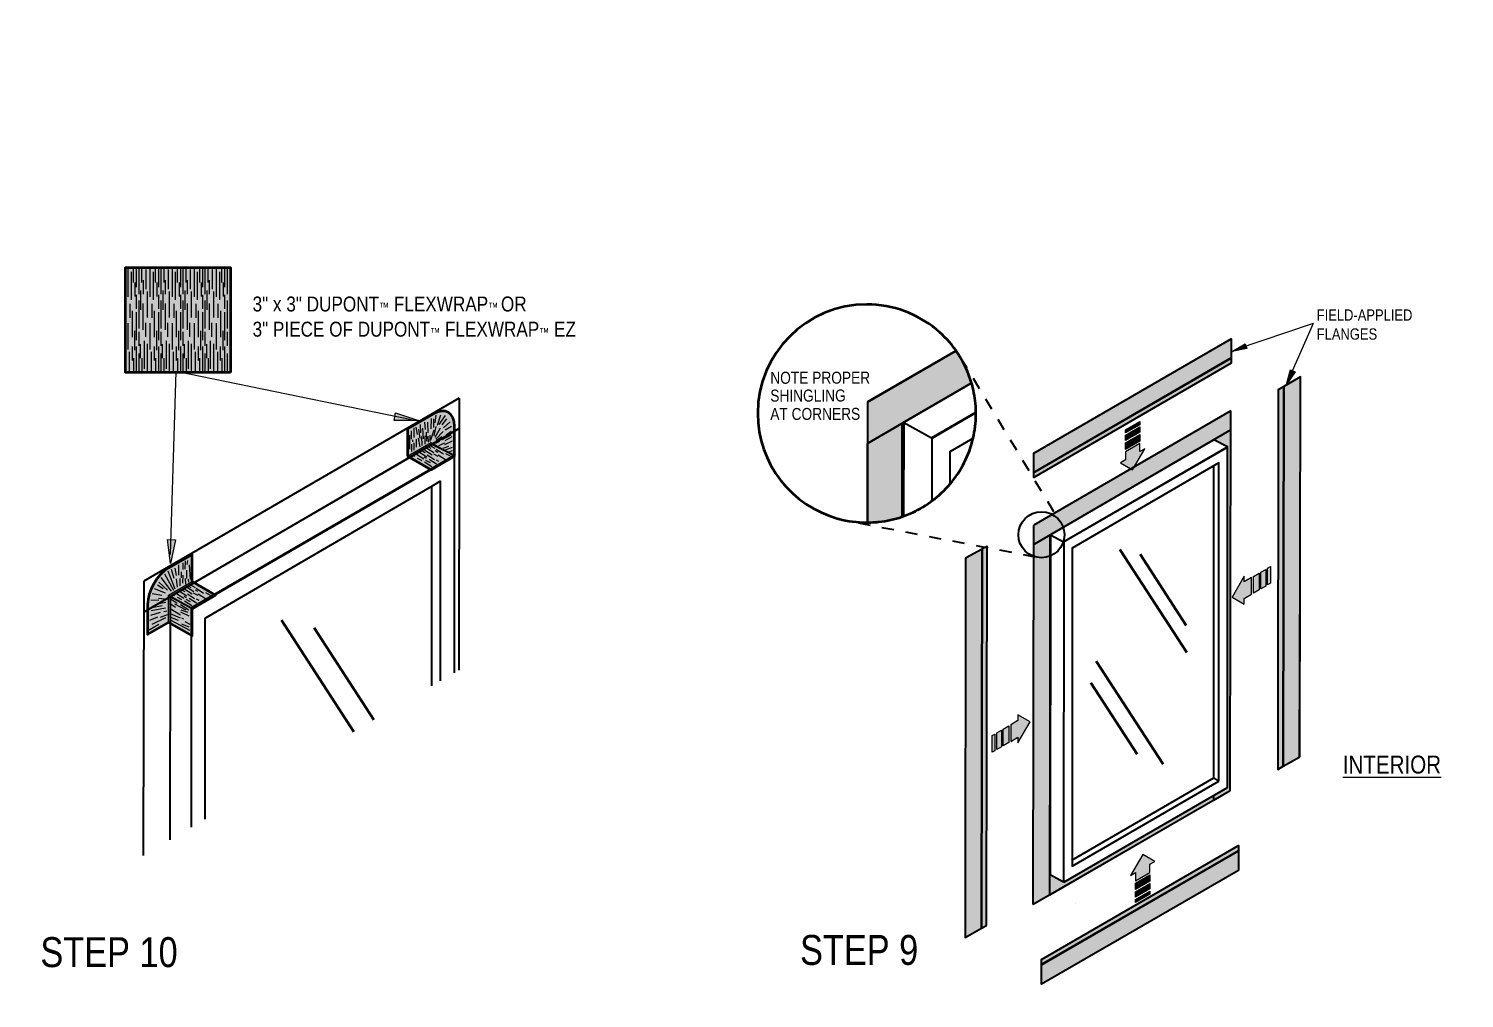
# Model space of a CAD drawing. Header units: inches. Extents: x -20.7 to 76.3, y -55.2 to 19.1.
# Drawn here: x 0.26 to 15.25, y -48.28 to -38.15 of the extents above; entities that cross this region are included whole.
import ezdxf

# ---------------------------------------------------------------- set-up
doc = ezdxf.new("R2010")
doc.units = ezdxf.units.IN
doc.header["$MEASUREMENT"] = 0
doc.linetypes.add('AI-Linetype-81', pattern=[0.250075, 0.125038, -0.125038])
doc.linetypes.add('AI-Linetype-82', pattern=[0.250075, 0.125038, -0.125038])
for name, color, linetype, lineweight in [('.ATI-HATCH', 7, 'Continuous', 0), ('.ATI-TEXT', 7, 'Continuous', 0), ('G-ANNO-TTLB', 7, 'Continuous', 0)]:
    doc.layers.add(name, color=color, linetype=linetype, lineweight=lineweight)

# ---------------------------------------------------------------- blocks, each defined once
blk = doc.blocks.new('Block_446')
at = {"layer": '.ATI-TEXT', "color": 3, "lineweight": 25, "true_color": 0x00ff00}
for points in [[(4.473, -42.496)], [(1.732, -44.082)]]:
    blk.add_lwpolyline(points, dxfattribs=at)
blk = doc.blocks.new('Block_447')
at = {"layer": '.ATI-TEXT', "color": 3, "lineweight": 25, "true_color": 0x00ff00}
for points in [[(1.732, -44.082)], [(1.955, -44.204)]]:
    blk.add_lwpolyline(points, dxfattribs=at)
blk = doc.blocks.new('Block_445')
at = {"layer": '.ATI-TEXT', "color": 3, "lineweight": 25, "true_color": 0x00ff00}
for p, q in [((4.698, -42.621), (1.957, -44.206)), ((4.466, -45.016), (4.466, -42.928))]:
    blk.add_line(p, q, dxfattribs=at)
at = {"layer": '.ATI-TEXT', "color": 252, "lineweight": 35, "true_color": 0x848484}
for p, q in [((3.653, -45.494), (2.897, -44.329)), ((3.862, -45.371), (3.238, -44.408))]:
    blk.add_line(p, q, dxfattribs=at)
at = {"layer": '.ATI-TEXT', "color": 3, "lineweight": 25, "true_color": 0x00ff00}
for points in [[(4.7, -42.614), (4.7, -42.618), (4.7, -42.618), (4.7, -44.879)], [(2.1, -46.407), (2.1, -44.308), (4.466, -42.928), (4.555, -42.876), (4.555, -44.964)], [(1.546, -44.206)], [(1.736, -46.62), (1.739, -44.363), (1.74, -44.264), (1.74, -44.208), (1.74, -44.157), (1.74, -44.087)], [(1.958, -46.49), (1.959, -44.49), (1.959, -44.206), (1.959, -44.206)]]:
    blk.add_lwpolyline(points, dxfattribs=at)
at = {"layer": '.ATI-TEXT'}
for name in ['Block_446', 'Block_447']:
    blk.add_blockref(name, (0, 0), dxfattribs=at)
blk = doc.blocks.new('Block_448')
at = {"layer": '.ATI-TEXT', "color": 3, "lineweight": 25, "true_color": 0x00ff00}
for points in [[(4.288, -42.612)], [(1.74, -44.087)]]:
    blk.add_lwpolyline(points, dxfattribs=at)
blk = doc.blocks.new('Block_449')
at = {"layer": '.ATI-TEXT', "char_height": 0.2, "attachment_point": 7}
for s, insert in [('\\C18;\\c0;\\FArial Narrow|b0|i0|c1;\\H0.156297;\\W1.000000;3" x 3" DUPONT\\H0.091121;™\\H0.156297; FLEXWRAP\\H0.091121;™ \\H0.156297;OR ', (2.596, -41.107)), ('\\C18;\\c0;\\FArial Narrow|b0|i0|c1;\\H0.156297;\\W1.000000;3" PIECE OF DUPONT\\H0.091121;™\\H0.156297; FLEXWRAP\\H0.091121;™\\H0.156297; EZ', (2.596, -41.37))]:
    blk.add_mtext(s, dxfattribs=dict(at, insert=insert))
blk = doc.blocks.new('Block_450')
at = {"layer": '.ATI-TEXT', "true_color": 0xe6e6e6, "transparency": 33554687}
h = blk.add_hatch(color=254, dxfattribs=at)
h.dxf.hatch_style = 2
edge = h.paths.add_edge_path()
edge.add_spline(control_points=[(1.965, -43.642), (1.965, -43.642), (1.965, -43.926), (1.965, -43.926), (1.965, -43.926), (1.719, -44.068), (1.719, -44.068), (1.719, -44.068), (1.719, -44.352), (1.719, -44.352), (1.719, -44.352), (1.5, -44.478), (1.5, -44.478), (1.5, -44.478), (1.5, -44.165), (1.5, -44.165), (1.5, -44.025), (1.598, -43.854), (1.72, -43.784), (1.72, -43.784), (1.965, -43.642), (1.965, -43.642)], knot_values=[0, 0, 0, 0, 1, 1, 1, 2, 2, 2, 3, 3, 3, 4, 4, 4, 5, 5, 5, 6, 6, 6, 7, 7, 7, 7], degree=3, periodic=0)
h = blk.add_hatch(color=254, dxfattribs=at)
h.dxf.hatch_style = 2
h.paths.add_polyline_path([(2.21, -44.068), (1.965, -44.21), (1.719, -44.068), (1.965, -43.926)])
h = blk.add_hatch(color=254, dxfattribs=at)
h.dxf.hatch_style = 2
h.paths.add_polyline_path([(1.965, -44.21), (1.965, -44.493), (1.719, -44.351), (1.719, -44.068)])
at = {"layer": '.ATI-TEXT', "color": 250, "lineweight": 9, "true_color": 0x231f20}
for p, q in [((1.824, -43.75), (1.824, -43.858)), ((1.867, -43.73), (1.867, -43.801)), ((1.893, -43.71), (1.889, -43.795)), ((1.917, -43.706), (1.911, -43.746)), ((1.934, -43.75), (1.944, -43.901)), ((1.639, -43.885), (1.745, -44.027)), ((1.677, -43.846), (1.769, -44.015)), ((1.712, -43.813), (1.785, -44.003)), ((1.745, -43.797), (1.773, -43.889)), ((1.783, -43.787), (1.799, -43.862)), ((1.799, -43.897), (1.81, -43.984)), ((1.838, -43.895), (1.838, -43.972)), ((1.85, -43.824), (1.85, -43.887)), ((1.869, -43.858), (1.865, -43.944)), ((1.893, -43.893), (1.895, -43.952)), ((1.907, -43.807), (1.907, -43.895)), ((1.924, -43.901), (1.928, -43.933)), ((1.549, -44.051), (1.647, -44.068)), ((1.57, -43.999), (1.684, -44.043)), ((1.604, -43.96), (1.663, -43.999)), ((1.619, -43.931), (1.708, -44.017)), ((1.785, -44.074), (1.759, -44.06)), ((1.879, -44.102), (1.802, -44.053)), ((1.911, -44.078), (1.834, -44.029)), ((1.893, -44.033), (1.846, -44.007)), ((1.966, -44.058), (1.889, -44.009)), ((1.983, -44.033), (1.907, -43.984)), ((1.991, -44.106), (1.915, -44.056)), ((1.956, -43.99), (1.93, -43.976)), ((1.999, -43.99), (1.952, -43.964)), ((2.029, -44.072), (1.981, -44.047)), ((2.025, -44.029), (1.999, -44.015)), ((2.084, -44.049), (2.007, -43.999)), ((2.105, -44.106), (2.029, -44.056)), ((2.157, -44.07), (2.109, -44.045)), ((1.533, -44.121), (1.619, -44.117)), ((1.537, -44.228), (1.686, -44.2)), ((1.545, -44.198), (1.651, -44.176)), ((1.614, -44.098), (1.678, -44.106)), ((1.618, -44.155), (1.69, -44.141)), ((1.736, -44.155), (1.793, -44.192)), ((1.736, -44.206), (1.844, -44.273)), ((1.745, -44.11), (1.81, -44.151)), ((1.781, -44.159), (1.899, -44.22)), ((1.859, -44.117), (1.812, -44.092)), ((1.842, -44.167), (1.932, -44.22)), ((1.907, -44.094), (1.881, -44.08)), ((1.962, -44.18), (1.885, -44.131)), ((1.948, -44.139), (1.901, -44.114)), ((2.011, -44.153), (1.934, -44.104)), ((2.037, -44.123), (2.011, -44.11)), ((1.523, -44.328), (1.608, -44.293)), ((1.535, -44.275), (1.633, -44.245)), ((1.549, -44.369), (1.69, -44.3)), ((1.633, -44.296), (1.708, -44.269)), ((1.669, -44.237), (1.7, -44.23)), ((1.734, -44.261), (1.84, -44.304)), ((1.741, -44.328), (1.938, -44.432)), ((1.822, -44.332), (1.743, -44.3)), ((1.842, -44.241), (1.932, -44.283)), ((1.846, -44.22), (1.92, -44.247)), ((1.854, -44.304), (1.875, -44.314)), ((1.889, -44.344), (1.942, -44.369)), ((1.517, -44.43), (1.619, -44.369)), ((1.934, -44.401), (1.856, -44.371))]:
    blk.add_line(p, q, dxfattribs=at)
at = {"layer": '.ATI-TEXT', "color": 250, "lineweight": 18, "true_color": 0x231f20}
for points in [[(2.21, -44.068), (1.965, -44.21), (1.719, -44.068), (1.965, -43.926)], [(1.965, -44.21), (1.965, -44.493), (1.719, -44.351), (1.719, -44.068)]]:
    blk.add_lwpolyline(points, close=True, dxfattribs=at)
blk.add_open_spline([(1.965, -43.642), (1.965, -43.642), (1.965, -43.926), (1.965, -43.926), (1.965, -43.926), (1.719, -44.068), (1.719, -44.068), (1.719, -44.068), (1.719, -44.352), (1.719, -44.352), (1.719, -44.352), (1.5, -44.478), (1.5, -44.478), (1.5, -44.478), (1.5, -44.165), (1.5, -44.165), (1.5, -44.025), (1.598, -43.854), (1.72, -43.784), (1.72, -43.784), (1.965, -43.642), (1.965, -43.642)], degree=3, knots=[0, 0, 0, 0, 1, 1, 1, 2, 2, 2, 3, 3, 3, 4, 4, 4, 5, 5, 5, 6, 6, 6, 7, 7, 7, 7], dxfattribs=at)
at = {"layer": '.ATI-TEXT', "color": 250, "lineweight": 35, "true_color": 0x231f20}
blk.add_open_spline([(1.719, -44.352), (1.719, -44.352), (1.5, -44.478), (1.5, -44.478), (1.5, -44.478), (1.5, -44.165), (1.5, -44.165), (1.5, -44.025), (1.598, -43.854), (1.72, -43.784), (1.72, -43.784), (1.965, -43.642), (1.965, -43.642), (1.965, -43.642), (1.965, -43.926), (1.965, -43.926), (1.965, -43.926), (2.21, -44.068), (2.21, -44.068), (2.21, -44.068), (1.965, -44.21), (1.965, -44.21), (1.965, -44.21), (1.965, -44.493), (1.965, -44.493), (1.965, -44.493), (1.719, -44.352), (1.719, -44.352)], degree=3, knots=[0, 0, 0, 0, 1, 1, 1, 2, 2, 2, 3, 3, 3, 4, 4, 4, 5, 5, 5, 6, 6, 6, 7, 7, 7, 8, 8, 8, 9, 9, 9, 9], dxfattribs=at)
blk = doc.blocks.new('Block_451')
at = {"layer": '.ATI-TEXT', "true_color": 0xe6e6e6, "transparency": 33554687}
h = blk.add_hatch(color=254, dxfattribs=at)
h.dxf.hatch_style = 2
edge = h.paths.add_edge_path()
edge.add_spline(control_points=[(4.46, -42.473), (4.46, -42.473), (4.215, -42.615), (4.215, -42.615), (4.215, -42.615), (4.215, -42.331), (4.215, -42.331), (4.215, -42.331), (4.485, -42.175), (4.485, -42.175), (4.607, -42.105), (4.705, -42.162), (4.705, -42.302), (4.705, -42.302), (4.705, -42.615), (4.705, -42.615), (4.705, -42.615), (4.46, -42.473), (4.46, -42.473)], knot_values=[0, 0, 0, 0, 1, 1, 1, 2, 2, 2, 3, 3, 3, 4, 4, 4, 5, 5, 5, 6, 6, 6, 6], degree=3, periodic=0)
h = blk.add_hatch(color=254, dxfattribs=at)
h.dxf.hatch_style = 2
h.paths.add_polyline_path([(4.706, -42.615), (4.46, -42.757), (4.215, -42.615), (4.46, -42.473)])
at = {"layer": '.ATI-TEXT', "color": 250, "lineweight": 9, "true_color": 0x231f20}
for p, q in [((4.392, -42.261), (4.397, -42.336)), ((4.424, -42.262), (4.426, -42.374)), ((4.462, -42.224), (4.458, -42.332)), ((4.508, -42.188), (4.499, -42.269)), ((4.557, -42.186), (4.524, -42.294)), ((4.607, -42.192), (4.541, -42.284)), ((4.62, -42.226), (4.573, -42.29)), ((4.66, -42.258), (4.59, -42.321)), ((4.235, -42.397), (4.235, -42.542)), ((4.255, -42.439), (4.255, -42.352)), ((4.279, -42.321), (4.279, -42.42)), ((4.301, -42.312), (4.316, -42.391)), ((4.329, -42.335), (4.342, -42.433)), ((4.347, -42.286), (4.349, -42.374)), ((4.358, -42.412), (4.364, -42.506)), ((4.371, -42.325), (4.378, -42.435)), ((4.393, -42.404), (4.395, -42.491)), ((4.408, -42.366), (4.413, -42.46)), ((4.425, -42.407), (4.429, -42.47)), ((4.445, -42.395), (4.445, -42.462)), ((4.487, -42.346), (4.454, -42.449)), ((4.511, -42.306), (4.488, -42.404)), ((4.554, -42.325), (4.498, -42.422)), ((4.585, -42.358), (4.508, -42.437)), ((4.573, -42.415), (4.513, -42.456)), ((4.665, -42.397), (4.567, -42.448)), ((4.674, -42.307), (4.607, -42.346)), ((4.607, -42.452), (4.68, -42.411)), ((4.668, -42.358), (4.616, -42.398)), ((4.256, -42.491), (4.256, -42.567)), ((4.267, -42.445), (4.267, -42.468)), ((4.281, -42.477), (4.281, -42.553)), ((4.304, -42.439), (4.304, -42.523)), ((4.325, -42.429), (4.341, -42.518)), ((4.398, -42.58), (4.351, -42.554)), ((4.471, -42.606), (4.394, -42.556)), ((4.489, -42.58), (4.412, -42.531)), ((4.461, -42.537), (4.436, -42.523)), ((4.504, -42.537), (4.457, -42.511)), ((4.53, -42.576), (4.504, -42.562)), ((4.548, -42.464), (4.505, -42.482)), ((4.589, -42.596), (4.512, -42.547)), ((4.54, -42.506), (4.604, -42.478)), ((4.643, -42.516), (4.583, -42.536)), ((4.68, -42.461), (4.6, -42.499)), ((4.681, -42.526), (4.606, -42.555)), ((4.681, -42.561), (4.64, -42.574)), ((4.29, -42.621), (4.264, -42.608)), ((4.384, -42.649), (4.308, -42.6)), ((4.365, -42.665), (4.318, -42.639)), ((4.416, -42.625), (4.339, -42.576)), ((4.412, -42.641), (4.386, -42.627)), ((4.467, -42.728), (4.39, -42.678)), ((4.453, -42.686), (4.406, -42.661)), ((4.497, -42.653), (4.42, -42.604)), ((4.516, -42.7), (4.44, -42.651)), ((4.534, -42.619), (4.487, -42.594)), ((4.542, -42.67), (4.516, -42.657)), ((4.611, -42.653), (4.534, -42.604)), ((4.662, -42.617), (4.615, -42.592))]:
    blk.add_line(p, q, dxfattribs=at)
at = {"layer": '.ATI-TEXT', "color": 250, "lineweight": 18, "true_color": 0x231f20}
blk.add_lwpolyline([(4.706, -42.615), (4.46, -42.757), (4.215, -42.615), (4.46, -42.473)], close=True, dxfattribs=at)
blk.add_open_spline([(4.46, -42.473), (4.46, -42.473), (4.215, -42.615), (4.215, -42.615), (4.215, -42.615), (4.215, -42.331), (4.215, -42.331), (4.215, -42.331), (4.485, -42.175), (4.485, -42.175), (4.607, -42.105), (4.705, -42.162), (4.705, -42.302), (4.705, -42.302), (4.705, -42.615), (4.705, -42.615), (4.705, -42.615), (4.46, -42.473), (4.46, -42.473)], degree=3, knots=[0, 0, 0, 0, 1, 1, 1, 2, 2, 2, 3, 3, 3, 4, 4, 4, 5, 5, 5, 6, 6, 6, 6], dxfattribs=at)
at = {"layer": '.ATI-TEXT', "color": 250, "lineweight": 35, "true_color": 0x231f20}
blk.add_open_spline([(4.215, -42.615), (4.215, -42.615), (4.215, -42.331), (4.215, -42.331), (4.215, -42.331), (4.485, -42.175), (4.485, -42.175), (4.607, -42.105), (4.705, -42.162), (4.705, -42.302), (4.705, -42.302), (4.705, -42.615), (4.705, -42.615), (4.705, -42.615), (4.46, -42.757), (4.46, -42.757), (4.46, -42.757), (4.215, -42.615), (4.215, -42.615)], degree=3, knots=[0, 0, 0, 0, 1, 1, 1, 2, 2, 2, 3, 3, 3, 4, 4, 4, 5, 5, 5, 6, 6, 6, 6], dxfattribs=at)
at = {"layer": '.ATI-TEXT', "color": 250, "lineweight": 9, "true_color": 0x231f20}
blk.add_open_spline([(4.484, -42.225), (4.484, -42.23), (4.484, -42.315), (4.484, -42.315)], degree=3, dxfattribs=at)
blk = doc.blocks.new('Block_674')
at = {"layer": '.ATI-HATCH', "color": 3, "lineweight": 25, "true_color": 0x00ff00}
for points in [[(12.634, -42.446)], [(10.922, -43.437)]]:
    blk.add_lwpolyline(points, dxfattribs=at)
blk = doc.blocks.new('Block_675')
at = {"layer": '.ATI-HATCH', "color": 3, "lineweight": 25, "true_color": 0x00ff00}
for points in [[(10.922, -43.437)], [(11.062, -43.513)]]:
    blk.add_lwpolyline(points, dxfattribs=at)
blk = doc.blocks.new('Block_676')
at = {"layer": '.ATI-HATCH', "color": 3, "lineweight": 25, "true_color": 0x00ff00}
for p, q in [((12.63, -45.976), (12.63, -42.716)), ((11.149, -46.835), (12.63, -45.976))]:
    blk.add_line(p, q, dxfattribs=at)
blk = doc.blocks.new('Block_673')
at = {"layer": '.ATI-HATCH', "color": 3, "lineweight": 25, "true_color": 0x00ff00}
for p, q in [((12.774, -42.524), (11.063, -43.514)), ((12.776, -46.072), (12.776, -42.52)), ((10.927, -43.44), (10.922, -46.989)), ((11.064, -43.514), (11.062, -47.066)), ((12.685, -46.01), (12.63, -45.976)), ((11.064, -47.066), (12.776, -46.075)), ((11.062, -47.066), (10.922, -46.989))]:
    blk.add_line(p, q, dxfattribs=at)
at = {"layer": '.ATI-HATCH', "color": 252, "lineweight": 35, "true_color": 0x848484}
for p, q in [((11.649, -43.591), (12.349, -44.668)), ((11.863, -43.641), (12.344, -44.383)), ((11.404, -44.758), (12.103, -45.834)), ((11.349, -44.984), (11.83, -45.727))]:
    blk.add_line(p, q, dxfattribs=at)
at = {"layer": '.ATI-HATCH', "color": 3, "lineweight": 25, "true_color": 0x00ff00}
for points in [[(12.685, -46.01), (12.685, -42.684), (11.152, -43.578), (11.152, -46.898), (12.685, -46.01)], [(10.806, -43.514)], [(11.042, -47.055)]]:
    blk.add_lwpolyline(points, dxfattribs=at)
at = {"layer": '.ATI-HATCH'}
for name in ['Block_674', 'Block_676', 'Block_675']:
    blk.add_blockref(name, (0, 0), dxfattribs=at)
blk = doc.blocks.new('Block_677')
at = {"layer": '.ATI-HATCH', "color": 3, "lineweight": 25, "true_color": 0x00ff00}
for points in [[(12.518, -42.519)], [(10.927, -43.44)]]:
    blk.add_lwpolyline(points, dxfattribs=at)
blk = doc.blocks.new('Block_679')
at = {"layer": '.ATI-HATCH', "color": 18, "lineweight": 0, "true_color": 0x000000}
for points in [[(13.397, -41.201)], [(13.412, -41.787)]]:
    blk.add_lwpolyline(points, dxfattribs=at)
blk = doc.blocks.new('Block_681')
at = {"layer": '.ATI-HATCH', "color": 3, "lineweight": 25, "true_color": 0x00ff00}
for points in [[(9.384, -42.264)], [(9.684, -42.429)]]:
    blk.add_lwpolyline(points, dxfattribs=at)
blk = doc.blocks.new('Block_680')
at = {"layer": '.ATI-HATCH', "color": 3, "lineweight": 25, "true_color": 0x00ff00}
for p, q in [((10.148, -42.165), (9.687, -42.432)), ((9.394, -42.271), (9.393, -43.243)), ((9.689, -42.432), (9.689, -43.084))]:
    blk.add_line(p, q, dxfattribs=at)
for points in [[(9.384, -42.264)], [(9.134, -42.432)], [(9.878, -42.906), (9.878, -42.568), (10.118, -42.428)]]:
    blk.add_lwpolyline(points, dxfattribs=at)
at = {"layer": '.ATI-HATCH'}
blk.add_blockref('Block_681', (0, 0), dxfattribs=at)
blk = doc.blocks.new('Block_682')
at = {"layer": '.ATI-HATCH', "char_height": 0.2, "attachment_point": 7, "rotation": 0.1123}
for s, insert in [('\\C18;\\c0;\\FArial Narrow|b0|i0|c1;\\H0.125037;\\W0.999992;NOTE PROPER', (8.001, -41.862)), ('\\C18;\\c0;\\FArial Narrow|b0|i0|c1;\\H0.125037;\\W0.999992;SHINGLING', (8.001, -42.048)), ('\\C18;\\c0;\\FArial Narrow|b0|i0|c1;\\H0.125037;\\W0.999992;AT CORNERS', (8.001, -42.24))]:
    blk.add_mtext(s, dxfattribs=dict(at, insert=insert))
blk = doc.blocks.new('Block_683')
at = {"layer": '.ATI-HATCH', "true_color": 0x000000, "transparency": 33554687}
h = blk.add_hatch(color=18, dxfattribs=at)
h.dxf.hatch_style = 2
h.paths.add_polyline_path([(11.965, -46.965), (11.965, -46.879), (12.016, -46.849), (11.889, -46.776), (11.762, -46.995), (11.814, -46.966), (11.814, -47.052)])
h = blk.add_hatch(color=18, dxfattribs=at)
h.dxf.hatch_style = 2
h.paths.add_polyline_path([(11.965, -47.056), (11.814, -47.143), (11.814, -47.075), (11.965, -46.988)])
h = blk.add_hatch(color=18, dxfattribs=at)
h.dxf.hatch_style = 2
h.paths.add_polyline_path([(11.965, -47.136), (11.814, -47.223), (11.814, -47.166), (11.965, -47.079)])
h = blk.add_hatch(color=18, dxfattribs=at)
h.dxf.hatch_style = 2
h.paths.add_polyline_path([(11.965, -47.192), (11.814, -47.279), (11.814, -47.246), (11.965, -47.159)])
at = {"layer": '.ATI-HATCH'}
for points in [[(11.965, -46.965), (11.965, -46.879), (12.016, -46.849), (11.889, -46.776), (11.762, -46.995), (11.814, -46.966), (11.814, -47.052)], [(11.965, -47.056), (11.814, -47.143), (11.814, -47.075), (11.965, -46.988)], [(11.965, -47.136), (11.814, -47.223), (11.814, -47.166), (11.965, -47.079)], [(11.965, -47.192), (11.814, -47.279), (11.814, -47.246), (11.965, -47.159)]]:
    blk.add_lwpolyline(points, close=True, dxfattribs=at)
blk = doc.blocks.new('Block_684')
at = {"layer": '.ATI-HATCH', "true_color": 0x000000, "transparency": 33554687}
h = blk.add_hatch(color=18, dxfattribs=at)
h.dxf.hatch_style = 2
h.paths.add_polyline_path([(13.025, -43.884), (12.95, -43.927), (12.95, -43.868), (12.823, -44.087), (12.95, -44.161), (12.95, -44.101), (13.024, -44.058)])
h = blk.add_hatch(color=18, dxfattribs=at)
h.dxf.hatch_style = 2
h.paths.add_polyline_path([(13.104, -43.838), (13.104, -44.012), (13.045, -44.047), (13.045, -43.873)])
h = blk.add_hatch(color=18, dxfattribs=at)
h.dxf.hatch_style = 2
h.paths.add_polyline_path([(13.173, -43.799), (13.173, -43.973), (13.124, -44.001), (13.124, -43.827)])
h = blk.add_hatch(color=18, dxfattribs=at)
h.dxf.hatch_style = 2
h.paths.add_polyline_path([(13.222, -43.77), (13.222, -43.944), (13.193, -43.961), (13.193, -43.787)])
at = {"layer": '.ATI-HATCH'}
for points in [[(13.025, -43.884), (12.95, -43.927), (12.95, -43.868), (12.823, -44.087), (12.95, -44.161), (12.95, -44.101), (13.024, -44.058)], [(13.104, -43.838), (13.104, -44.012), (13.045, -44.047), (13.045, -43.873)], [(13.173, -43.799), (13.173, -43.973), (13.124, -44.001), (13.124, -43.827)], [(13.222, -43.77), (13.222, -43.944), (13.193, -43.961), (13.193, -43.787)]]:
    blk.add_lwpolyline(points, close=True, dxfattribs=at)
blk = doc.blocks.new('Block_685')
at = {"layer": '.ATI-HATCH', "true_color": 0x000000, "transparency": 33554687}
h = blk.add_hatch(color=18, dxfattribs=at)
h.dxf.hatch_style = 2
h.paths.add_polyline_path([(11.709, -42.341), (11.86, -42.254), (11.86, -42.287), (11.709, -42.374)])
h = blk.add_hatch(color=18, dxfattribs=at)
h.dxf.hatch_style = 2
h.paths.add_polyline_path([(11.709, -42.398), (11.86, -42.311), (11.86, -42.367), (11.709, -42.454)])
h = blk.add_hatch(color=18, dxfattribs=at)
h.dxf.hatch_style = 2
h.paths.add_polyline_path([(11.709, -42.478), (11.86, -42.391), (11.86, -42.459), (11.709, -42.546)])
h = blk.add_hatch(color=18, dxfattribs=at)
h.dxf.hatch_style = 2
h.paths.add_polyline_path([(11.709, -42.569), (11.709, -42.655), (11.657, -42.685), (11.784, -42.758), (11.911, -42.538), (11.86, -42.568), (11.86, -42.482)])
at = {"layer": '.ATI-HATCH'}
for points in [[(11.709, -42.341), (11.86, -42.254), (11.86, -42.287), (11.709, -42.374)], [(11.709, -42.398), (11.86, -42.311), (11.86, -42.367), (11.709, -42.454)], [(11.709, -42.478), (11.86, -42.391), (11.86, -42.459), (11.709, -42.546)], [(11.709, -42.569), (11.709, -42.655), (11.657, -42.685), (11.784, -42.758), (11.911, -42.538), (11.86, -42.568), (11.86, -42.482)]]:
    blk.add_lwpolyline(points, close=True, dxfattribs=at)
blk = doc.blocks.new('Block_686')
at = {"layer": '.ATI-HATCH', "true_color": 0x000000, "transparency": 33554687}
h = blk.add_hatch(color=18, dxfattribs=at)
h.dxf.hatch_style = 2
h.paths.add_polyline_path([(10.513, -45.595), (10.587, -45.552), (10.587, -45.611), (10.714, -45.391), (10.587, -45.318), (10.587, -45.378), (10.513, -45.421)])
h = blk.add_hatch(color=18, dxfattribs=at)
h.dxf.hatch_style = 2
h.paths.add_polyline_path([(10.316, -45.709), (10.316, -45.535), (10.345, -45.518), (10.345, -45.692)])
h = blk.add_hatch(color=18, dxfattribs=at)
h.dxf.hatch_style = 2
h.paths.add_polyline_path([(10.365, -45.68), (10.365, -45.506), (10.414, -45.478), (10.414, -45.652)])
h = blk.add_hatch(color=18, dxfattribs=at)
h.dxf.hatch_style = 2
h.paths.add_polyline_path([(10.434, -45.64), (10.434, -45.466), (10.493, -45.432), (10.493, -45.606)])
at = {"layer": '.ATI-HATCH'}
for points in [[(10.513, -45.595), (10.587, -45.552), (10.587, -45.611), (10.714, -45.391), (10.587, -45.318), (10.587, -45.378), (10.513, -45.421)], [(10.316, -45.709), (10.316, -45.535), (10.345, -45.518), (10.345, -45.692)], [(10.365, -45.68), (10.365, -45.506), (10.414, -45.478), (10.414, -45.652)], [(10.434, -45.64), (10.434, -45.466), (10.493, -45.432), (10.493, -45.606)]]:
    blk.add_lwpolyline(points, close=True, dxfattribs=at)

msp = doc.modelspace()

# ---------------------------------------------------------------- hatches: boundary and pattern name
at = {"layer": '.ATI-HATCH', "true_color": 0x808080, "transparency": 33554470}
h = msp.add_hatch(color=8, dxfattribs=at)
edge = h.paths.add_edge_path()
edge.add_spline(control_points=[(10.102, -41.85), (10.102, -41.85), (9.376, -42.272), (9.376, -42.272), (9.376, -42.272), (9.016, -42.481), (9.016, -42.481), (9.016, -42.481), (9.016, -42.046), (9.016, -42.046), (9.016, -42.046), (9.938, -41.513), (9.938, -41.513), (9.938, -41.513), (9.939, -41.514), (9.94, -41.514), (9.94, -41.514), (9.94, -41.515), (9.94, -41.515), (9.963, -41.547), (9.984, -41.58), (10.003, -41.615), (10.004, -41.615), (10.004, -41.616), (10.004, -41.617), (10.005, -41.617), (10.005, -41.618), (10.005, -41.618), (10.045, -41.691), (10.078, -41.768), (10.102, -41.85)], knot_values=[0, 0, 0, 0, 1, 1, 1, 2, 2, 2, 3, 3, 3, 4, 4, 4, 5, 5, 5, 6, 6, 6, 7, 7, 7, 8, 8, 8, 9, 9, 9, 10, 10, 10, 10], degree=3, periodic=0)
for points in [[(12.811, -41.588), (12.812, -41.391), (10.754, -42.583), (10.754, -42.785)], [(13.535, -41.79), (13.362, -41.886), (13.358, -45.852), (13.524, -45.755)], [(12.809, -42.34), (12.81, -42.144), (10.751, -43.335), (10.751, -43.537)], [(12.806, -42.348), (12.634, -42.444), (12.776, -42.52), (12.776, -46.075), (12.629, -46.162), (12.63, -46.212), (12.803, -46.111)], [(10.918, -43.44), (10.748, -43.539), (10.745, -47.3), (10.918, -47.202)], [(10.212, -43.584), (10.041, -43.684), (10.039, -47.639), (10.201, -47.545)], [(12.632, -46.21), (12.629, -46.162), (11.062, -47.066), (10.918, -46.989), (10.918, -47.202)], [(12.891, -46.942), (12.892, -46.741), (10.833, -47.928), (10.833, -48.13)]]:
    msp.add_hatch(color=8, dxfattribs=at).paths.add_polyline_path(points)
at = {"layer": '.ATI-HATCH', "true_color": 0x000000, "transparency": 33554687}
h = msp.add_hatch(color=18, dxfattribs=at)
h.dxf.hatch_style = 2
h.paths.add_polyline_path([(12.978, -41.491), (12.823, -41.523), (12.959, -41.442)])
at = {"layer": '.ATI-HATCH', "true_color": 0x808080, "transparency": 33554559}
for points in [[(12.811, -41.588), (10.754, -42.785), (10.754, -42.838), (12.811, -41.643)], [(13.305, -41.919), (13.299, -45.89), (13.358, -45.852), (13.362, -41.884)], [(10.212, -43.584), (10.208, -47.546), (10.259, -47.519), (10.265, -43.556)], [(12.891, -46.682), (10.833, -47.873), (10.833, -47.926), (12.892, -46.741)]]:
    msp.add_hatch(color=8, dxfattribs=at).paths.add_polyline_path(points)
at = {"layer": '.ATI-HATCH', "true_color": 0x000000, "transparency": 33554687}
h = msp.add_hatch(color=18, dxfattribs=at)
h.dxf.hatch_style = 2
h.paths.add_polyline_path([(13.48, -41.735), (13.392, -41.867), (13.433, -41.714)])
at = {"layer": '.ATI-HATCH', "true_color": 0x808080, "transparency": 33554470}
h = msp.add_hatch(color=8, dxfattribs=at)
edge = h.paths.add_edge_path()
edge.add_spline(control_points=[(9.376, -42.271), (9.376, -42.271), (9.376, -43.249), (9.376, -43.249), (9.299, -43.275), (9.218, -43.293), (9.134, -43.302), (9.132, -43.302), (9.13, -43.303), (9.128, -43.303), (9.124, -43.303), (9.12, -43.304), (9.115, -43.304), (9.088, -43.306), (9.061, -43.308), (9.034, -43.309), (9.027, -43.307), (9.021, -43.306), (9.015, -43.304), (9.013, -43.303), (9.01, -43.303), (9.008, -43.302), (9.008, -43.302), (9.008, -42.485), (9.008, -42.485), (9.008, -42.485), (9.016, -42.48), (9.016, -42.48), (9.016, -42.48), (9.016, -42.48), (9.016, -42.48), (9.016, -42.48), (9.376, -42.271), (9.376, -42.271)], knot_values=[0, 0, 0, 0, 1, 1, 1, 2, 2, 2, 3, 3, 3, 4, 4, 4, 5, 5, 5, 6, 6, 6, 7, 7, 7, 8, 8, 8, 9, 9, 9, 10, 10, 10, 11, 11, 11, 11], degree=3, periodic=0)
at = {"layer": '.ATI-TEXT', "true_color": 0xe6e6e6, "transparency": 33554687}
h = msp.add_hatch(color=254, dxfattribs=at)
h.dxf.hatch_style = 2
h.paths.add_polyline_path([(2.365, -41.743), (1.268, -41.743), (1.268, -40.646), (2.365, -40.646)])
at = {"layer": '.ATI-TEXT', "true_color": 0x000000, "transparency": 33554687}
h = msp.add_hatch(color=18, dxfattribs=at)
h.dxf.hatch_style = 2
h.paths.add_polyline_path([(4.088, -42.163), (4.329, -42.243), (4.075, -42.245)])
h = msp.add_hatch(color=18, dxfattribs=at)
h.dxf.hatch_style = 2
h.paths.add_polyline_path([(1.79, -43.49), (1.738, -43.738), (1.707, -43.487)])
at = {"layer": 'G-ANNO-TTLB', "true_color": 0xff00ff, "transparency": 33554687}
h = msp.add_hatch(color=6, dxfattribs=at)
edge = h.paths.add_edge_path()
edge.add_spline(control_points=[(20.038, -55.214), (20.038, -55.214), (-20.65, -55.214), (-20.65, -55.214), (-20.65, -55.214), (-20.65, -21.089), (-20.65, -21.089), (-20.65, -21.089), (20.038, -21.089), (20.038, -21.089), (20.038, -21.089), (20.038, -55.214), (20.038, -55.214)], knot_values=[0, 0, 0, 0, 1, 1, 1, 2, 2, 2, 3, 3, 3, 4, 4, 4, 4], degree=3, periodic=0)
edge = h.paths.add_edge_path()
edge.add_spline(control_points=[(-20.525, -21.214), (-20.525, -21.214), (-20.525, -55.089), (-20.525, -55.089), (-20.525, -55.089), (19.913, -55.089), (19.913, -55.089), (19.913, -55.089), (19.913, -21.214), (19.913, -21.214), (19.913, -21.214), (-20.525, -21.214), (-20.525, -21.214)], knot_values=[0, 0, 0, 0, 1, 1, 1, 2, 2, 2, 3, 3, 3, 4, 4, 4, 4], degree=3, periodic=0)
edge.add_line((-20.525, -21.214), (-20.525, -21.214))

# ---------------------------------------------------------------- linework, layer by layer
at = {"layer": '.ATI-HATCH', "color": 18, "lineweight": 0, "true_color": 0x000000}
for q in [(12.855, -41.505), (13.412, -41.814)]:
    msp.add_line((13.669, -41.232), q, dxfattribs=at)
at = {"layer": '.ATI-HATCH', "color": 18, "linetype": 'AI-Linetype-82', "lineweight": 25, "true_color": 0x000000}
msp.add_line((9.988, -41.588), (11.016, -43.288), dxfattribs=at)
at = {"layer": '.ATI-HATCH', "color": 3, "lineweight": 25, "true_color": 0x00ff00}
for p, q in [((12.809, -42.144), (10.752, -43.337)), ((12.803, -46.112), (12.809, -42.144)), ((12.809, -42.341), (10.752, -43.538)), ((10.745, -47.3), (10.752, -43.337)), ((10.918, -47.202), (10.925, -43.437)), ((12.803, -46.112), (10.745, -47.3)), ((12.63, -46.212), (12.63, -46.167)), ((11.187, -47.286), (11.187, -47.286))]:
    msp.add_line(p, q, dxfattribs=at)
at = {"layer": '.ATI-HATCH', "color": 18, "linetype": 'AI-Linetype-81', "lineweight": 25, "true_color": 0x000000}
msp.add_line((8.676, -43.265), (10.806, -43.675), dxfattribs=at)
at = {"layer": '.ATI-HATCH', "color": 3, "lineweight": 25, "true_color": 0x00ff00}
for points in [[(9.016, -42.051), (9.94, -41.515), (9.94, -41.515)], [(9.016, -42.483), (9.376, -42.274), (9.389, -42.266), (10.102, -41.851)], [(9.016, -42.051), (9.016, -42.245), (9.016, -42.48), (9.015, -43.304)], [(9.389, -42.264), (9.389, -42.266), (9.388, -43.244)], [(9.394, -42.271)], [(8.738, -43.449)], [(10.622, -43.986)]]:
    msp.add_lwpolyline(points, dxfattribs=at)
for points in [[(12.811, -41.588), (10.754, -42.785), (10.754, -42.584), (12.811, -41.39)], [(12.811, -41.643), (10.754, -42.84), (10.754, -42.785), (12.811, -41.591)], [(13.529, -45.756), (13.535, -41.787), (13.362, -41.888), (13.356, -45.855)], [(13.356, -45.855), (13.362, -41.887), (13.305, -41.922), (13.299, -45.89)], [(10.927, -43.437), (11.062, -43.511), (12.776, -42.517), (12.633, -42.445)], [(10.207, -47.547), (10.213, -43.586), (10.04, -43.682), (10.034, -47.645)], [(10.259, -47.519), (10.265, -43.558), (10.213, -43.584), (10.207, -47.546)], [(12.891, -46.737), (10.833, -47.926), (10.833, -47.873), (12.891, -46.682)], [(12.891, -46.942), (10.833, -48.13), (10.833, -47.928), (12.891, -46.737)]]:
    msp.add_lwpolyline(points, close=True, dxfattribs=at)
at = {"layer": '.ATI-HATCH'}
for points in [[(12.811, -41.588), (12.812, -41.391), (10.754, -42.583), (10.754, -42.785)], [(12.978, -41.491), (12.823, -41.523), (12.959, -41.442), (12.959, -41.442)], [(12.811, -41.588), (10.754, -42.785), (10.754, -42.838), (12.811, -41.643)], [(13.535, -41.79), (13.362, -41.886), (13.358, -45.852), (13.524, -45.755)], [(13.48, -41.735), (13.392, -41.867), (13.433, -41.714), (13.433, -41.714)], [(12.809, -42.34), (12.81, -42.144), (10.751, -43.335), (10.751, -43.537)], [(12.806, -42.348), (12.634, -42.444), (12.776, -42.52), (12.776, -46.075), (12.629, -46.162), (12.63, -46.212), (12.803, -46.111)], [(10.918, -43.44), (10.748, -43.539), (10.745, -47.3), (10.918, -47.202)], [(10.212, -43.584), (10.041, -43.684), (10.039, -47.639), (10.201, -47.545)], [(10.212, -43.584), (10.208, -47.546), (10.259, -47.519), (10.265, -43.556)], [(12.632, -46.21), (12.629, -46.162), (11.062, -47.066), (10.918, -46.989), (10.918, -47.202)], [(12.891, -46.682), (10.833, -47.873), (10.833, -47.926), (12.892, -46.741)], [(12.891, -46.942), (12.892, -46.741), (10.833, -47.928), (10.833, -48.13)]]:
    msp.add_lwpolyline(points, close=True, dxfattribs=at)
msp.add_lwpolyline([(13.305, -41.919), (13.299, -45.89), (13.358, -45.852), (13.362, -41.884)], dxfattribs=at)
at = {"layer": '.ATI-HATCH', "color": 1, "lineweight": 25, "true_color": 0xff0000}
for points in [[(9.169, -43.79)], [(9.105, -47.469)], [(9.105, -47.469)]]:
    msp.add_lwpolyline(points, dxfattribs=at)
at = {"layer": '.ATI-HATCH', "color": 18, "lineweight": 25, "true_color": 0x000000}
msp.add_circle((10.832, -43.437), 0.24, dxfattribs=at)
at = {"layer": '.ATI-HATCH', "color": 18, "lineweight": 35, "true_color": 0x000000}
msp.add_open_spline([(10.148, -42.165), (10.148, -42.165), (10.148, -42.18), (10.148, -42.18), (10.147, -42.266), (10.137, -42.349), (10.118, -42.428), (10.077, -42.607), (9.993, -42.77), (9.878, -42.906), (9.822, -42.972), (9.759, -43.032), (9.689, -43.084), (9.683, -43.088), (9.676, -43.093), (9.67, -43.098), (9.605, -43.144), (9.535, -43.184), (9.461, -43.216), (9.438, -43.225), (9.416, -43.234), (9.393, -43.243), (9.391, -43.243), (9.389, -43.244), (9.388, -43.244), (9.384, -43.246), (9.38, -43.247), (9.376, -43.249), (9.299, -43.275), (9.218, -43.293), (9.134, -43.302), (9.132, -43.302), (9.13, -43.303), (9.128, -43.303), (9.124, -43.303), (9.12, -43.304), (9.115, -43.304), (9.088, -43.306), (9.061, -43.308), (9.034, -43.309), (9.026, -43.309), (9.017, -43.309), (9.009, -43.309), (8.908, -43.309), (8.81, -43.296), (8.717, -43.271), (8.714, -43.27), (8.712, -43.27), (8.709, -43.269), (8.226, -43.138), (7.87, -42.695), (7.87, -42.17), (7.87, -41.541), (8.38, -41.031), (9.009, -41.031), (9.285, -41.031), (9.538, -41.13), (9.735, -41.293), (9.736, -41.294), (9.737, -41.295), (9.738, -41.296), (9.815, -41.36), (9.883, -41.433), (9.94, -41.514), (9.94, -41.514), (9.94, -41.515), (9.94, -41.515), (9.963, -41.547), (9.984, -41.58), (10.003, -41.615), (10.004, -41.615), (10.004, -41.616), (10.004, -41.617), (10.005, -41.617), (10.005, -41.618), (10.005, -41.618), (10.045, -41.691), (10.078, -41.768), (10.102, -41.85), (10.102, -41.85), (10.102, -41.851), (10.102, -41.851), (10.103, -41.852), (10.103, -41.853), (10.103, -41.853), (10.109, -41.874), (10.114, -41.894), (10.119, -41.915), (10.12, -41.918), (10.121, -41.922), (10.121, -41.925), (10.137, -41.999), (10.147, -42.076), (10.148, -42.155), (10.148, -42.159), (10.148, -42.162), (10.148, -42.165)], degree=3, knots=[0, 0, 0, 0, 1, 1, 1, 2, 2, 2, 3, 3, 3, 4, 4, 4, 5, 5, 5, 6, 6, 6, 7, 7, 7, 8, 8, 8, 9, 9, 9, 10, 10, 10, 11, 11, 11, 12, 12, 12, 13, 13, 13, 14, 14, 14, 15, 15, 15, 16, 16, 16, 17, 17, 17, 18, 18, 18, 19, 19, 19, 20, 20, 20, 21, 21, 21, 22, 22, 22, 23, 23, 23, 24, 24, 24, 25, 25, 25, 26, 26, 26, 27, 27, 27, 28, 28, 28, 29, 29, 29, 30, 30, 30, 31, 31, 31, 32, 32, 32, 32], dxfattribs=at)
at = {"layer": '.ATI-HATCH'}
for points, knots in [([(10.102, -41.85), (10.102, -41.85), (9.376, -42.272), (9.376, -42.272), (9.376, -42.272), (9.016, -42.481), (9.016, -42.481), (9.016, -42.481), (9.016, -42.046), (9.016, -42.046), (9.016, -42.046), (9.938, -41.513), (9.938, -41.513), (9.938, -41.513), (9.939, -41.514), (9.94, -41.514), (9.94, -41.514), (9.94, -41.515), (9.94, -41.515), (9.963, -41.547), (9.984, -41.58), (10.003, -41.615), (10.004, -41.615), (10.004, -41.616), (10.004, -41.617), (10.005, -41.617), (10.005, -41.618), (10.005, -41.618), (10.045, -41.691), (10.078, -41.768), (10.102, -41.85)], [0, 0, 0, 0, 1, 1, 1, 2, 2, 2, 3, 3, 3, 4, 4, 4, 5, 5, 5, 6, 6, 6, 7, 7, 7, 8, 8, 8, 9, 9, 9, 10, 10, 10, 10]), ([(9.376, -42.271), (9.376, -42.271), (9.376, -43.249), (9.376, -43.249), (9.299, -43.275), (9.218, -43.293), (9.134, -43.302), (9.132, -43.302), (9.13, -43.303), (9.128, -43.303), (9.124, -43.303), (9.12, -43.304), (9.115, -43.304), (9.088, -43.306), (9.061, -43.308), (9.034, -43.309), (9.027, -43.307), (9.021, -43.306), (9.015, -43.304), (9.013, -43.303), (9.01, -43.303), (9.008, -43.302), (9.008, -43.302), (9.008, -42.485), (9.008, -42.485), (9.008, -42.485), (9.016, -42.48), (9.016, -42.48), (9.016, -42.48), (9.016, -42.48), (9.016, -42.48), (9.016, -42.48), (9.376, -42.271), (9.376, -42.271)], [0, 0, 0, 0, 1, 1, 1, 2, 2, 2, 3, 3, 3, 4, 4, 4, 5, 5, 5, 6, 6, 6, 7, 7, 7, 8, 8, 8, 9, 9, 9, 10, 10, 10, 11, 11, 11, 11])]:
    msp.add_open_spline(points, degree=3, knots=knots, dxfattribs=at)
at = {"layer": '.ATI-HATCH', "color": 3, "lineweight": 25, "true_color": 0x00ff00}
msp.add_open_spline([(10.148, -42.155), (10.148, -42.155), (9.684, -42.424), (9.684, -42.424), (9.684, -42.424), (9.394, -42.265), (9.394, -42.265), (9.394, -42.265), (10.103, -41.853), (10.103, -41.853), (10.109, -41.874), (10.114, -41.894), (10.119, -41.915), (10.12, -41.918), (10.121, -41.922), (10.121, -41.925), (10.137, -41.999), (10.147, -42.076), (10.148, -42.155)], degree=3, knots=[0, 0, 0, 0, 1, 1, 1, 2, 2, 2, 3, 3, 3, 4, 4, 4, 5, 5, 5, 6, 6, 6, 6], dxfattribs=at)
at = {"layer": '.ATI-TEXT', "color": 250, "lineweight": 9, "true_color": 0x231f20}
for p, q in [((1.295, -40.658), (1.295, -40.951)), ((1.327, -40.691), (1.327, -40.984)), ((1.349, -40.656), (1.349, -40.802)), ((1.382, -40.65), (1.382, -40.851)), ((1.411, -40.925), (1.411, -40.65)), ((1.441, -40.803), (1.441, -40.656)), ((1.486, -40.87), (1.486, -40.668)), ((1.525, -40.658), (1.525, -40.951)), ((1.557, -40.691), (1.557, -40.984)), ((1.58, -40.656), (1.58, -40.802)), ((1.613, -40.65), (1.613, -40.851)), ((1.641, -40.925), (1.641, -40.65)), ((1.672, -40.803), (1.672, -40.656)), ((1.717, -40.87), (1.717, -40.668)), ((1.756, -40.658), (1.756, -40.951)), ((1.788, -40.691), (1.788, -40.984)), ((1.81, -40.656), (1.81, -40.802)), ((1.843, -40.65), (1.843, -40.851)), ((1.872, -40.925), (1.872, -40.65)), ((1.902, -40.803), (1.902, -40.656)), ((1.947, -40.87), (1.947, -40.668)), ((1.986, -40.658), (1.986, -40.951)), ((2.018, -40.691), (2.018, -40.984)), ((2.041, -40.656), (2.041, -40.802)), ((2.074, -40.65), (2.074, -40.851)), ((2.102, -40.925), (2.102, -40.65)), ((2.132, -40.803), (2.132, -40.656)), ((2.177, -40.87), (2.177, -40.668)), ((2.217, -40.658), (2.217, -40.951)), ((2.249, -40.691), (2.249, -40.984)), ((2.271, -40.656), (2.271, -40.802)), ((2.304, -40.65), (2.304, -40.851)), ((2.333, -40.925), (2.333, -40.65)), ((1.367, -40.802), (1.367, -40.949)), ((1.431, -41.087), (1.431, -40.885)), ((1.456, -40.925), (1.456, -40.778)), ((1.498, -41.169), (1.498, -40.895)), ((1.598, -40.802), (1.598, -40.949)), ((1.661, -41.087), (1.661, -40.885)), ((1.686, -40.925), (1.686, -40.778)), ((1.729, -41.169), (1.729, -40.895)), ((1.828, -40.802), (1.828, -40.949)), ((1.891, -41.087), (1.891, -40.885)), ((1.916, -40.925), (1.916, -40.778)), ((1.959, -41.169), (1.959, -40.895)), ((2.059, -40.802), (2.059, -40.949)), ((2.122, -41.087), (2.122, -40.885)), ((2.147, -40.925), (2.147, -40.778)), ((2.19, -41.169), (2.19, -40.895)), ((2.289, -40.802), (2.289, -40.949)), ((1.313, -41.024), (1.313, -41.171)), ((1.382, -40.931), (1.382, -41.078)), ((1.411, -41.283), (1.411, -40.99)), ((1.455, -41.296), (1.455, -41.021)), ((1.544, -41.024), (1.544, -41.171)), ((1.613, -40.931), (1.613, -41.078)), ((1.641, -41.283), (1.641, -40.99)), ((1.686, -41.296), (1.686, -41.021)), ((1.774, -41.024), (1.774, -41.171)), ((1.843, -40.931), (1.843, -41.078)), ((1.872, -41.283), (1.872, -40.99)), ((1.916, -41.296), (1.916, -41.021)), ((2.004, -41.024), (2.004, -41.171)), ((2.074, -40.931), (2.074, -41.078)), ((2.102, -41.283), (2.102, -40.99)), ((2.147, -41.296), (2.147, -41.021)), ((2.235, -41.024), (2.235, -41.171)), ((2.304, -40.931), (2.304, -41.078)), ((2.333, -41.283), (2.333, -40.99)), ((1.338, -41.099), (1.338, -41.374)), ((1.382, -41.112), (1.382, -41.406)), ((1.568, -41.099), (1.568, -41.374)), ((1.613, -41.112), (1.613, -41.406)), ((1.799, -41.099), (1.799, -41.374)), ((1.843, -41.112), (1.843, -41.406)), ((2.029, -41.099), (2.029, -41.374)), ((2.074, -41.112), (2.074, -41.406)), ((2.26, -41.099), (2.26, -41.374)), ((2.304, -41.112), (2.304, -41.406)), ((1.295, -41.226), (1.295, -41.501)), ((1.363, -41.308), (1.363, -41.51)), ((1.411, -41.464), (1.411, -41.318)), ((1.48, -41.371), (1.48, -41.224)), ((1.525, -41.226), (1.525, -41.501)), ((1.593, -41.308), (1.593, -41.51)), ((1.641, -41.464), (1.641, -41.318)), ((1.71, -41.371), (1.71, -41.224)), ((1.756, -41.226), (1.756, -41.501)), ((1.824, -41.308), (1.824, -41.51)), ((1.872, -41.464), (1.872, -41.318)), ((1.941, -41.371), (1.941, -41.224)), ((1.986, -41.226), (1.986, -41.501)), ((2.054, -41.308), (2.054, -41.51)), ((2.102, -41.464), (2.102, -41.318)), ((2.171, -41.371), (2.171, -41.224)), ((2.217, -41.226), (2.217, -41.501)), ((2.284, -41.308), (2.284, -41.51)), ((2.333, -41.464), (2.333, -41.318)), ((1.338, -41.47), (1.338, -41.617)), ((1.382, -41.471), (1.382, -41.745)), ((1.426, -41.593), (1.426, -41.447)), ((1.466, -41.704), (1.466, -41.411)), ((1.498, -41.738), (1.498, -41.444)), ((1.568, -41.47), (1.568, -41.617)), ((1.613, -41.471), (1.613, -41.745)), ((1.656, -41.593), (1.656, -41.447)), ((1.697, -41.704), (1.697, -41.411)), ((1.729, -41.738), (1.729, -41.444)), ((1.798, -41.47), (1.798, -41.617)), ((1.843, -41.471), (1.843, -41.745)), ((1.887, -41.593), (1.887, -41.447)), ((1.927, -41.704), (1.927, -41.411)), ((1.959, -41.738), (1.959, -41.444)), ((2.029, -41.47), (2.029, -41.617)), ((2.074, -41.471), (2.074, -41.745)), ((2.117, -41.593), (2.117, -41.447)), ((2.158, -41.704), (2.158, -41.411)), ((2.19, -41.738), (2.19, -41.444)), ((2.259, -41.47), (2.259, -41.617)), ((2.304, -41.471), (2.304, -41.745)), ((1.307, -41.525), (1.307, -41.727)), ((1.352, -41.593), (1.352, -41.739)), ((1.411, -41.746), (1.411, -41.544)), ((1.444, -41.74), (1.444, -41.593)), ((1.538, -41.525), (1.538, -41.727)), ((1.583, -41.593), (1.583, -41.739)), ((1.641, -41.746), (1.641, -41.544)), ((1.674, -41.74), (1.674, -41.593)), ((1.768, -41.525), (1.768, -41.727)), ((1.813, -41.593), (1.813, -41.739)), ((1.872, -41.746), (1.872, -41.544)), ((1.905, -41.74), (1.905, -41.593)), ((1.998, -41.525), (1.998, -41.727)), ((2.043, -41.593), (2.043, -41.739)), ((2.102, -41.746), (2.102, -41.544)), ((2.135, -41.74), (2.135, -41.593)), ((2.229, -41.525), (2.229, -41.727)), ((2.274, -41.593), (2.274, -41.739)), ((2.333, -41.746), (2.333, -41.544))]:
    msp.add_line(p, q, dxfattribs=at)
at = {"layer": '.ATI-TEXT', "color": 18, "lineweight": 0, "true_color": 0x000000}
for p in [(1.74, -43.642), (4.256, -42.235)]:
    msp.add_line(p, (1.8, -41.731), dxfattribs=at)
at = {"layer": '.ATI-TEXT', "color": 3, "lineweight": 25, "true_color": 0x00ff00}
for p, q in [((4.754, -42.011), (1.459, -43.923)), ((4.753, -42.328), (1.459, -44.245)), ((1.459, -43.923), (1.455, -46.786))]:
    msp.add_line(p, q, dxfattribs=at)
at = {"layer": '.ATI-TEXT', "color": 250, "lineweight": 35, "true_color": 0x231f20}
msp.add_lwpolyline([(2.365, -41.743), (1.268, -41.743), (1.268, -40.646), (2.365, -40.646)], close=True, dxfattribs=at)
at = {"layer": '.ATI-TEXT', "color": 3, "lineweight": 25, "true_color": 0x00ff00}
for points in [[(4.754, -42.011), (4.753, -42.328), (4.749, -44.85)], [(1.736, -44.082), (1.736, -44.083), (1.736, -44.155), (1.736, -44.206), (1.736, -44.262), (1.736, -44.361), (1.732, -46.623)], [(1.252, -44.962)]]:
    msp.add_lwpolyline(points, dxfattribs=at)
at = {"layer": '.ATI-TEXT'}
for points in [[(4.088, -42.163), (4.329, -42.243), (4.075, -42.245), (4.075, -42.245)], [(1.79, -43.49), (1.738, -43.738), (1.707, -43.487), (1.707, -43.487)]]:
    msp.add_lwpolyline(points, close=True, dxfattribs=at)
at = {"layer": '.ATI-TEXT', "color": 3, "lineweight": 25, "true_color": 0x00ff00}
msp.add_lwpolyline([(1.74, -44.083), (1.955, -44.2), (4.7, -42.61), (4.471, -42.493)], close=True, dxfattribs=at)
at = {"layer": 'G-ANNO-TTLB'}
for points in [[(20.038, -55.214), (20.038, -55.214), (-20.65, -55.214), (-20.65, -55.214), (-20.65, -55.214), (-20.65, -21.089), (-20.65, -21.089), (-20.65, -21.089), (20.038, -21.089), (20.038, -21.089), (20.038, -21.089), (20.038, -55.214), (20.038, -55.214)], [(-20.525, -21.214), (-20.525, -21.214), (-20.525, -55.089), (-20.525, -55.089), (-20.525, -55.089), (19.913, -55.089), (19.913, -55.089), (19.913, -55.089), (19.913, -21.214), (19.913, -21.214), (19.913, -21.214), (-20.525, -21.214), (-20.525, -21.214)]]:
    msp.add_open_spline(points, degree=3, knots=[0, 0, 0, 0, 1, 1, 1, 2, 2, 2, 3, 3, 3, 4, 4, 4, 4], dxfattribs=at)

# ---------------------------------------------------------------- block references
at = {"layer": '.ATI-HATCH'}
for name in ['Block_679', 'Block_682', 'Block_680', 'Block_685', 'Block_673', 'Block_677', 'Block_684', 'Block_686', 'Block_683']:
    msp.add_blockref(name, (0, 0), dxfattribs=at)
at = {"layer": '.ATI-TEXT'}
for name in ['Block_449', 'Block_451', 'Block_445', 'Block_448', 'Block_450']:
    msp.add_blockref(name, (0, 0), dxfattribs=at)

# ---------------------------------------------------------------- texts
at = {"layer": '.ATI-HATCH', "char_height": 0.2, "attachment_point": 7}
for s, insert in [('\\C18;\\c0;\\FArial Narrow|b0|i0|c1;\\H0.118000;\\W1.000000;FIELD-APPLIED', (13.706, -41.201)), ('\\C18;\\c0;\\FArial Narrow|b0|i0|c1;\\H0.118000;\\W1.000000;FLANGES', (13.706, -41.401)), ('\\C18;\\c0;\\FArial Narrow|b0|i0|c1;\\H0.312594;\\W1.000000;STEP 9', (8.312, -47.934))]:
    msp.add_mtext(s, dxfattribs=dict(at, insert=insert))
at = {"layer": '.ATI-TEXT', "insert": (13.978, -45.935), "char_height": 0.2, "attachment_point": 7, "rotation": 0.1123}
msp.add_mtext('\\L\\C18;\\c0;\\FArial Narrow|b0|i0|c1;\\H0.187500;\\W1.000002;INTERIOR\\l', dxfattribs=at)
at = {"layer": '.ATI-TEXT', "insert": (0.381, -47.957), "char_height": 0.2, "attachment_point": 7}
msp.add_mtext('\\C18;\\c0;\\FArial Narrow|b0|i0|c1;\\H0.312594;\\W1.000000;STEP 10', dxfattribs=at)

doc.saveas('drawing.dxf')
